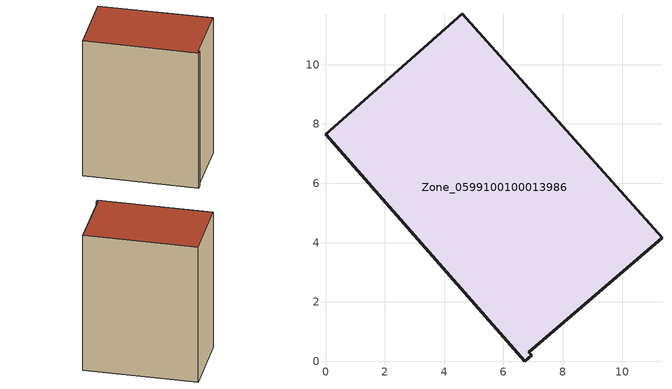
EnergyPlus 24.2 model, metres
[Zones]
Zone_0599100100013986
 floor ground (C_G): 0,7.65 4.61,11.72 11.34,4.16 6.86,0.3 6.95,0.2 6.72,0 z0
 wall outside (C_F): 4.61,11.72 0,7.65 6.72,0 6.95,0.2 6.86,0.3 11.34,4.16 4.61,11.72 z0:13.26
 roof outside (C_R): 0,7.65 6.72,0 6.95,0.2 6.86,0.3 11.34,4.16 4.61,11.72 z13.26
[BUILDING]
Pand.0599100100013986: North Axis=0; Terrain=City; Loads Convergence Tolerance Value=0.04; Temperature Convergence Tolerance Value=0.4; Solar Distribution=FullExterior; Maximum Number of Warmup Days=25; Minimum Number of Warmup Days=1
[Site:Location]
Rotterdam.The.Hague.AP_ZH_NLD Design_Conditions: Latitude=51.96; Longitude=4.45; Time Zone=1; Elevation=-4.5
[SITE:GROUNDTEMPERATURE:BUILDINGSURFACE]
18, 18, 18, 18, 18, 18, 18, 18, 18, 18, 18, 18
[MATERIAL] Thermal Absorptance=0.9; Solar Absorptance=0.7; Visible Absorptance=0.7
Name | Roughness | Thickness | Conductivity | Density | Specific Heat
G.TI.2015-2018 | MediumSmooth | 0.15 | 0.0428571 | 540 | 1210
F.TI.2015-2018 | Rough | 0.3 | 0.0666667 | 1920 | 840
R.TI.2015-2018 | MediumRough | 0.2 | 0.0333333 | 1500 | 1000
[CONSTRUCTION]
C_G: G.TI.2015-2018
C_F: F.TI.2015-2018
C_R: R.TI.2015-2018
[ZONE]
Zone_0599100100013986: Type=1; Multiplier=1; Ceiling Height=Autocalculate; Volume=Autocalculate; Floor Area=autocalculate; Part of Total Floor Area=Yes
[ZONEINFILTRATION:DESIGNFLOWRATE]
Infil_Zone_0599100100013986: Zone or ZoneList or Space or SpaceList=Zone_0599100100013986; Schedule=AlwaysOn; Design Flow Rate Calculation Method=Flow/Area; Flow Rate per Floor Area=0.0015; Constant Term Coefficient=1; Temperature Term Coefficient=0; Velocity Term Coefficient=0; Velocity Squared Term Coefficient=0
[HVACTEMPLATE:ZONE:IDEALLOADSAIRSYSTEM]
Zone_0599100100013986: Maximum Heating Supply Air Temperature=50; Minimum Cooling Supply Air Temperature=13; Maximum Heating Supply Air Humidity Ratio=0.0156; Minimum Cooling Supply Air Humidity Ratio=0.0077; Heating Limit=NoLimit; Cooling Limit=NoLimit; Dehumidification Control Type=ConstantSensibleHeatRatio; Cooling Sensible Heat Ratio=0.7; Dehumidification Setpoint=60; Humidification Control Type=None; Humidification Setpoint=30; Outdoor Air Method=None; Outdoor Air Flow Rate per Person=0.00944; Outdoor Air Flow Rate per Zone Floor Area=0; Outdoor Air Flow Rate per Zone=0; Demand Controlled Ventilation Type=None; Outdoor Air Economizer Type=NoEconomizer; Heat Recovery Type=None; Sensible Heat Recovery Effectiveness=0.7; Latent Heat Recovery Effectiveness=0.65
[ZONECONTROL:THERMOSTAT]
ThermostatControl_Zone_0599100100013986: Zone or ZoneList=Zone_0599100100013986; Control Type Schedule=DualSetpointControlType; Control 1=Thermostat_Zone_0599100100013986; Temperature Difference Between Cutout And Setpoint=0
[THERMOSTATSETPOINT:DUALSETPOINT]
Thermostat_Zone_0599100100013986: Heating Setpoint Temperature Schedule=HeatingSetpoint_Zone_0599100100013986; Cooling Setpoint Temperature Schedule=CoolingSetpoint_Zone_0599100100013986
[SCHEDULE:COMPACT]
HeatingSetpoint_Zone_0599100100013986: Through: 12/31, For: AllDays, Until: 24:00, 21
CoolingSetpoint_Zone_0599100100013986: Through: 12/31, For: AllDays, Until: 24:00, 24
DualSetpointControlType: Through: 12/31, For: AllDays, Until: 24:00, 4
AlwaysOn: Through: 12/31, For: AllDays, Until: 24:00, 1
